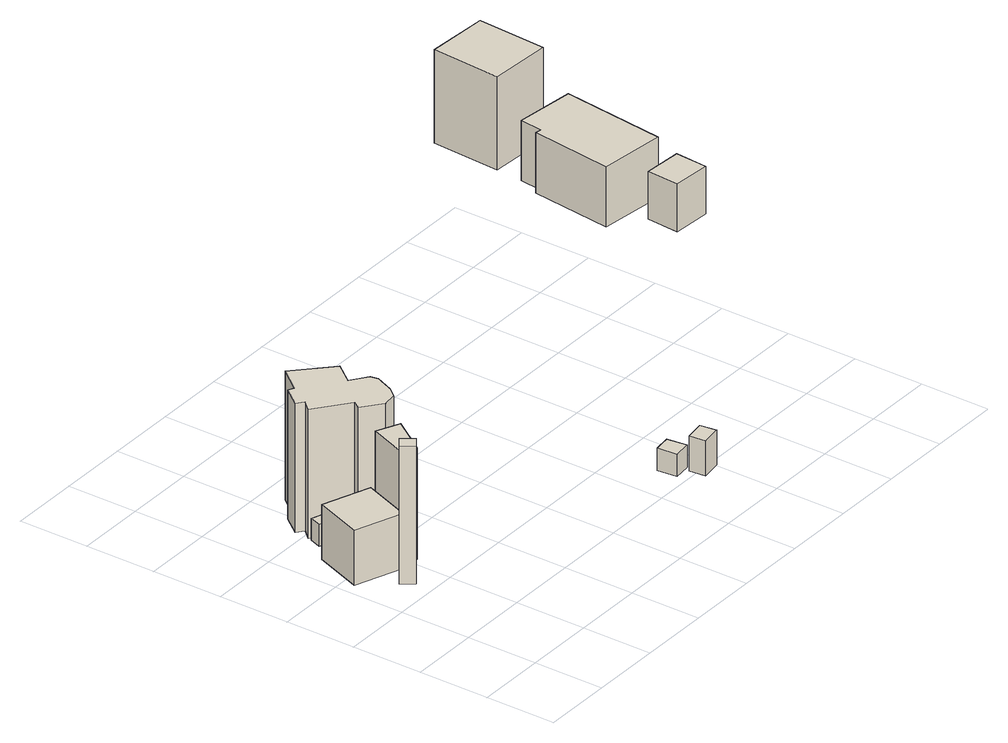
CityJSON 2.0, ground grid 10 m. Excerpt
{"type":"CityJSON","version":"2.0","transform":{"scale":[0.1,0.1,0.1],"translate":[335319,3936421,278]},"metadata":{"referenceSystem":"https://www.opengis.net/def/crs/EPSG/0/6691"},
"CityObjects":{
"building1":{"type":"Building","attributes":{"measuredHeight":22.4,"BuildingIDAttribute.prefecture":"14","BuildingIDAttribute.city":"14151","BuildingDetailAttribute.surveyYear":2015,"BuildingLandSlideRiskAttribute.description":"1","BuildingLandSlideRiskAttribute.areaType":"1"},"geometry":[{"type":"Solid","lod":"1","boundaries":[[[[0,1,2,3]],[[2,4,5,3]],[[1,6,4,2]],[[0,7,6,1]],[[3,5,7,0]],[[4,6,7,5]]]]}]},
"building2":{"type":"Building","attributes":{"measuredHeight":11.1,"BuildingIDAttribute.prefecture":"14","BuildingIDAttribute.city":"14151","BuildingDetailAttribute.surveyYear":2015,"BuildingLandSlideRiskAttribute.description":"1","BuildingLandSlideRiskAttribute.areaType":"1"},"geometry":[{"type":"Solid","lod":"1","boundaries":[[[[8,9,10,11]],[[10,12,13,11]],[[9,14,12,10]],[[8,15,14,9]],[[11,13,15,8]],[[12,14,15,13]]]]}]},
"building3":{"type":"Building","attributes":{"measuredHeight":7.7,"BuildingIDAttribute.prefecture":"14","BuildingIDAttribute.city":"14151","BuildingDetailAttribute.surveyYear":2015,"BuildingLandSlideRiskAttribute.description":"1","BuildingLandSlideRiskAttribute.areaType":"1"},"geometry":[{"type":"Solid","lod":"1","boundaries":[[[[16,17,18,19]],[[18,20,21,19]],[[17,22,20,18]],[[16,23,22,17]],[[19,21,23,16]],[[20,22,23,21]]]]}]},
"building4":{"type":"Building","attributes":{"usage":"451","measuredHeight":23,"storeysAboveGround":1,"BuildingIDAttribute.prefecture":"14","BuildingIDAttribute.city":"14151","BuildingDetailAttribute.totalFloorArea":43.73,"BuildingDetailAttribute.buildingFootprintArea":43.73,"BuildingDetailAttribute.buildingStructureType":"610","BuildingDetailAttribute.buildingStructureOrgType":"2","BuildingDetailAttribute.orgUsage":"200","BuildingDetailAttribute.surveyYear":2015,"BuildingLandSlideRiskAttribute.description":"1","BuildingLandSlideRiskAttribute.areaType":"1"},"geometry":[{"type":"Solid","lod":"1","boundaries":[[[[24,25,26,27]],[[26,28,29,27]],[[25,30,28,26]],[[24,31,30,25]],[[27,29,31,24]],[[28,30,31,29]]]]}]},
"building5":{"type":"Building","attributes":{"usage":"451","measuredHeight":25,"storeysAboveGround":1,"BuildingIDAttribute.prefecture":"14","BuildingIDAttribute.city":"14151","BuildingDetailAttribute.totalFloorArea":75.37,"BuildingDetailAttribute.buildingFootprintArea":75.37,"BuildingDetailAttribute.buildingStructureType":"610","BuildingDetailAttribute.buildingStructureOrgType":"2","BuildingDetailAttribute.orgUsage":"200","BuildingDetailAttribute.surveyYear":2015,"BuildingLandSlideRiskAttribute.description":"1","BuildingLandSlideRiskAttribute.areaType":"1"},"geometry":[{"type":"Solid","lod":"1","boundaries":[[[[32,33,34,35,36,37,38,39,40,41,42,43,44,45,46]],[[45,47,48,46]],[[44,49,47,45]],[[43,50,49,44]],[[42,51,50,43]],[[41,52,51,42]],[[40,53,52,41]],[[39,54,53,40]],[[38,55,54,39]],[[37,56,55,38]],[[36,57,56,37]],[[35,58,57,36]],[[34,59,58,35]],[[33,60,59,34]],[[32,61,60,33]],[[46,48,61,32]],[[47,49,50,51,52,53,54,55,56,57,58,59,60,61,48]]]]}]},
"building6":{"type":"Building","attributes":{"measuredHeight":5.9,"BuildingIDAttribute.prefecture":"14","BuildingIDAttribute.city":"14151","BuildingDetailAttribute.surveyYear":2015,"BuildingLandSlideRiskAttribute.description":"1","BuildingLandSlideRiskAttribute.areaType":"1"},"geometry":[{"type":"Solid","lod":"1","boundaries":[[[[62,63,64,65]],[[64,66,67,65]],[[63,68,66,64]],[[62,69,68,63]],[[65,67,69,62]],[[66,68,69,67]]]]}]},
"building7":{"type":"Building","attributes":{"measuredHeight":6.8,"BuildingIDAttribute.prefecture":"14","BuildingIDAttribute.city":"14151","BuildingDetailAttribute.surveyYear":2015,"BuildingLandSlideRiskAttribute.description":"1","BuildingLandSlideRiskAttribute.areaType":"1"},"geometry":[{"type":"Solid","lod":"1","boundaries":[[[[70,71,72,73]],[[72,74,75,73]],[[71,76,74,72]],[[70,77,76,71]],[[73,75,77,70]],[[74,76,77,75]]]]}]},
"building8":{"type":"Building","attributes":{"measuredHeight":10.6,"BuildingIDAttribute.prefecture":"14","BuildingIDAttribute.city":"14151","BuildingDetailAttribute.surveyYear":2015,"BuildingLandSlideRiskAttribute.description":"1","BuildingLandSlideRiskAttribute.areaType":"1"},"geometry":[{"type":"Solid","lod":"1","boundaries":[[[[78,79,80,81]],[[80,82,83,81]],[[79,84,82,80]],[[78,85,84,79]],[[81,83,85,78]],[[82,84,85,83]]]]}]},
"building9":{"type":"Building","attributes":{"usage":"411","measuredHeight":14.3,"storeysAboveGround":1,"BuildingIDAttribute.prefecture":"14","BuildingIDAttribute.city":"14151","BuildingDetailAttribute.totalFloorArea":114.72,"BuildingDetailAttribute.buildingFootprintArea":114.72,"BuildingDetailAttribute.buildingStructureType":"601","BuildingDetailAttribute.buildingStructureOrgType":"1","BuildingDetailAttribute.orgUsage":"10","BuildingDetailAttribute.surveyYear":2015,"BuildingLandSlideRiskAttribute.description":"1","BuildingLandSlideRiskAttribute.areaType":"1"},"geometry":[{"type":"Solid","lod":"1","boundaries":[[[[86,87,88,89,90,91]],[[90,92,93,91]],[[89,94,92,90]],[[88,95,94,89]],[[87,96,95,88]],[[86,97,96,87]],[[91,93,97,86]],[[92,94,95,96,97,93]]]]}]},
"building10":{"type":"Building","attributes":{"usage":"411","measuredHeight":19.7,"storeysAboveGround":2,"BuildingIDAttribute.prefecture":"14","BuildingIDAttribute.city":"14151","BuildingDetailAttribute.totalFloorArea":122.77,"BuildingDetailAttribute.buildingFootprintArea":61.38,"BuildingDetailAttribute.buildingStructureType":"601","BuildingDetailAttribute.buildingStructureOrgType":"1","BuildingDetailAttribute.orgUsage":"10","BuildingDetailAttribute.surveyYear":2015,"BuildingLandSlideRiskAttribute.description":"1","BuildingLandSlideRiskAttribute.areaType":"1"},"geometry":[{"type":"Solid","lod":"1","boundaries":[[[[98,99,100,101]],[[100,102,103,101]],[[99,104,102,100]],[[98,105,104,99]],[[101,103,105,98]],[[102,104,105,103]]]]}]}
},
"vertices":[
[42,234,15],[57,245,15],[69,228,15],[54,217,15],[69,228,211],[54,217,211],[57,245,211],[42,234,211],
[7,276,15],[33,344,15],[100,319,15],[74,251,15],[100,319,93],[74,251,93],[33,344,93],[7,276,93],
[39,364,32],[74,352,32],[68,336,32],[33,348,32],[68,336,63],[33,348,63],[74,352,63],[39,364,63],
[103,251,13],[84,261,13],[105,316,13],[137,301,13],[105,316,172],[137,301,172],[84,261,172],[103,251,172],
[73,393,7],[85,406,7],[75,414,7],[95,440,7],[103,436,7],[129,468,7],[177,421,7],[156,394,7],[179,377,7],[181,366,7],[170,340,7],[159,327,7],[140,325,7],[112,346,7],[119,357,7],[112,346,191],[119,357,191],[140,325,191],[159,327,191],[170,340,191],[181,366,191],[179,377,191],[156,394,191],[177,421,191],[129,468,191],[103,436,191],[95,440,191],[75,414,191],[85,406,191],[73,393,191],
[361,64,92],[365,36,92],[340,33,92],[337,61,92],[340,33,124],[337,61,124],[365,36,124],[361,64,124],
[387,33,92],[390,10,92],[362,6,92],[359,29,92],[362,6,142],[359,29,142],[390,10,142],[387,33,142],
[701,295,211],[698,249,211],[644,253,211],[647,299,211],[644,253,279],[647,299,279],[698,249,279],[701,295,279],
[703,324,205],[610,335,205],[624,451,205],[633,450,205],[637,482,205],[721,472,205],[637,482,291],[721,472,291],[633,450,291],[624,451,291],[610,335,291],[703,324,291],
[734,614,205],[728,515,205],[640,520,205],[646,619,205],[640,520,338],[646,619,338],[728,515,338],[734,614,338]
]}
